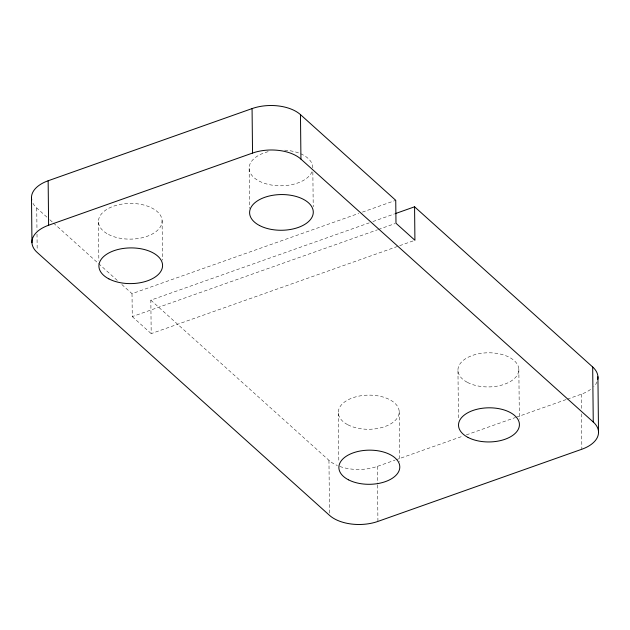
<?xml version="1.0" encoding="UTF-8"?>
<svg xmlns="http://www.w3.org/2000/svg" width="630" height="630" viewBox="0 0 630 630"><rect width="100%" height="100%" fill="white"/><g stroke="black" fill="none" stroke-linecap="round" stroke-linejoin="round"><path stroke-width="0.47" stroke-dasharray="3.15 2.36" d="M121.834 284.516L132.016 293.675L358.73 213.428M362.431 212.113L395.742 200.324M413.067 240.936L151.192 333.624L150.838 300.156L369.227 222.855M372.928 221.547L394.207 214.011M132.016 293.675L132.261 316.599L377.48 229.8M378.402 229.47L395.057 223.579M339.83 466.468A35.162 19.711 -0.6 0 0 377.354 466.389L394.963 460.16M395.892 459.829L462.633 436.204M466.334 434.897L515.466 417.509M516.387 417.178L566.441 399.459M567.37 399.129L581.269 394.215A35.162 19.711 -0.6 0 0 591.31 388.891M150.838 300.156L328.954 460.341A35.162 19.711 -0.6 0 0 337.389 465.523M32.973 203.317A35.162 19.711 -0.6 0 0 36.745 207.987L46.927 217.145M49.833 219.76L52.739 222.374M53.471 223.028L97.831 262.93M98.563 263.584L118.196 281.248M132.261 316.599L151.192 333.624M581.269 394.215L581.435 409.933M581.482 413.863L581.852 449.237M518.837 369.125L519.364 419.233M457.955 370.598L458.459 418.737M399.2 411.469L399.727 461.577M377.354 466.389L377.543 484.076M377.551 485.061L377.929 521.412M338.318 412.941L338.83 462.073M328.954 460.341L329.529 515.364M312.85 171.998L313.22 206.805M249.149 168.706L249.567 208.349M162.099 220.508L162.516 260.151M98.453 222.043L98.855 260.725M36.745 207.987L36.973 230.226M37.012 234.092L37.186 250.527M597.004 381.851A35.162 19.711 -0.6 0 1 593.751 386.694M311.968 171.809A31.839 17.853 -0.6 0 1 259.922 181.479A31.839 17.853 -0.6 0 1 269.845 151.287M284.642 150.176A31.839 17.853 -0.6 0 1 312.559 169.966M467.523 382.441A30.46 17.073 -0.6 0 0 518.041 373.566A30.46 17.073 -0.6 0 0 479.627 353.572A30.46 17.073 -0.6 0 0 467.523 382.441M347.886 424.793A30.46 17.073 -0.6 0 0 398.404 415.91A30.46 17.073 -0.6 0 0 359.99 395.916A30.46 17.073 -0.6 0 0 347.886 424.793M108.454 234.431A31.839 17.853 -0.6 0 0 161.264 225.154A31.839 17.853 -0.6 0 0 121.11 204.246A31.839 17.853 -0.6 0 0 108.454 234.431"/><path stroke-width="0.94" d="M31.728 199.962A35.162 19.711 -0.6 0 1 48.148 180.763L252.071 108.588A35.162 19.711 -0.6 0 1 300.471 114.636L395.742 200.324L395.986 223.248L414.918 240.274L414.572 206.805L395.136 213.68M48.612 225.241L252.535 153.066A35.162 19.711 -0.6 0 1 300.935 159.114L593.255 422.013A35.162 19.711 -0.6 0 1 581.852 449.237L377.929 521.412A35.162 19.711 -0.6 0 1 329.529 515.364L37.209 252.465A35.162 19.711 -0.6 0 1 48.612 225.241L48.148 180.763M414.572 206.805L592.68 366.991A35.162 19.711 -0.6 0 1 597.76 379.307M597.925 376.724L598.5 431.747M592.68 366.991L593.255 422.013M300.471 114.636L300.935 159.114M252.071 108.588L252.535 153.066M31.5 198.253L31.965 242.723M468.098 437.464A30.46 17.073 -0.6 0 0 518.616 428.589A30.46 17.073 -0.6 0 0 480.202 408.594A30.46 17.073 -0.6 0 0 468.098 437.464M348.461 479.816A30.46 17.073 -0.6 0 0 398.979 470.933A30.46 17.073 -0.6 0 0 360.565 450.938A30.46 17.073 -0.6 0 0 348.461 479.816M259.623 225.571A31.839 17.853 -0.6 0 0 312.433 216.287A31.839 17.853 -0.6 0 0 272.278 195.379A31.839 17.853 -0.6 0 0 259.623 225.571M108.919 278.909A31.839 17.853 -0.6 0 0 161.729 269.624A31.839 17.853 -0.6 0 0 121.574 248.724A31.839 17.853 -0.6 0 0 108.919 278.909"/></g></svg>
